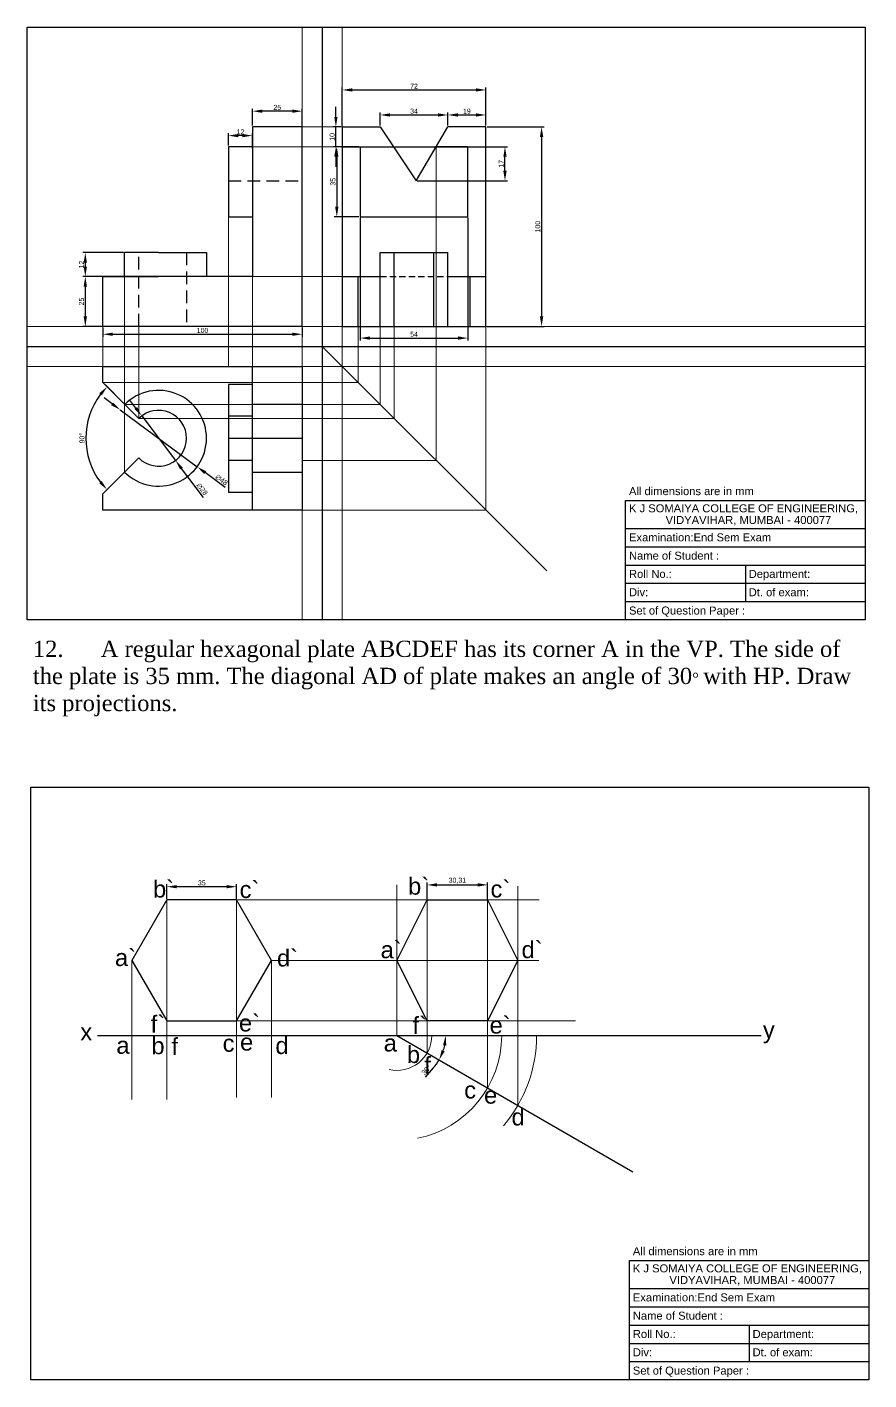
# Model space of a CAD drawing. Header units: millimetres. Extents: x 2669 to 4639, y 1870 to 5119.
# Drawn here: x 4199 to 4621, y 2700 to 3378 of the extents above; entities that cross this region are included whole.
import ezdxf

# ---------------------------------------------------------------- set-up
doc = ezdxf.new("R2010")
doc.units = ezdxf.units.MM
doc.linetypes.add('HIDDEN', pattern=[9.525, 6.35, -3.175])
doc.styles.get("Standard").update_dxf_attribs({"font": 'arial.ttf'})
doc.dimstyles.new('ISO-25', dxfattribs={"dimtxt": 2.5, "dimasz": 5, "dimexe": 1.25, "dimexo": 0.625, "dimtad": 1, "dimtxsty": 'Standard', "dimcen": 2.5, "dimadec": 0, "dimazin": 0, "dimtfac": 1, "dimtmove": 0, "dimatfit": 3, "dimfxl": 1, "dimarcsym": 0})

# ---------------------------------------------------------------- blocks, each defined once
blk = doc.blocks.new('*D37')
at = {"color": 0, "lineweight": -2, "transparency": 16777216}
for p, q in [((4269.32, 2941.31), (4269.32, 2948.57)), ((4304.32, 2941.31), (4304.32, 2948.57)), ((4299.32, 2947.32), (4274.32, 2947.32))]:
    blk.add_line(p, q, dxfattribs=at)
at = {"color": 0, "lineweight": 35, "transparency": 16777216}
for points in [[(4274.32, 2948.15), (4274.32, 2946.49), (4269.32, 2947.32)], [(4299.32, 2948.15), (4299.32, 2946.49), (4304.32, 2947.32)]]:
    blk.add_solid(points, dxfattribs=at)
at = {"layer": 'Defpoints', "color": 0, "lineweight": 35, "transparency": 16777216}
for p in [(4269.32, 2947.32), (4269.32, 2940.68), (4304.32, 2940.68)]:
    blk.add_point(p, dxfattribs=at)
at = {"color": 0, "lineweight": 9, "transparency": 16777216, "insert": (4286.82, 2949.22), "char_height": 2.5, "attachment_point": 5}
blk.add_mtext('35', dxfattribs=at)
blk = doc.blocks.new('*D38')
at = {"color": 0, "lineweight": -2, "transparency": 16777216}
for p, q in [((4399.79, 2941.31), (4399.79, 2949.47)), ((4430.1, 2941.31), (4430.1, 2949.47)), ((4404.79, 2948.22), (4425.1, 2948.22))]:
    blk.add_line(p, q, dxfattribs=at)
at = {"color": 0, "lineweight": 35, "transparency": 16777216}
for points in [[(4404.79, 2949.06), (4404.79, 2947.39), (4399.79, 2948.22)], [(4425.1, 2949.06), (4425.1, 2947.39), (4430.1, 2948.22)]]:
    blk.add_solid(points, dxfattribs=at)
at = {"layer": 'Defpoints', "color": 0, "lineweight": 35, "transparency": 16777216}
for p in [(4430.1, 2948.22), (4399.79, 2940.68), (4430.1, 2940.68)]:
    blk.add_point(p, dxfattribs=at)
at = {"color": 0, "lineweight": 9, "transparency": 16777216, "insert": (4414.95, 2950.35), "char_height": 2.5, "attachment_point": 5}
blk.add_mtext('30,31', dxfattribs=at)
blk = doc.blocks.new('*D39')
at = {"color": 0, "lineweight": -2, "transparency": 16777216}
blk.add_line((4402.87, 2856.53), (4398.77, 2851.94), dxfattribs=at)
for start, end in [(341.74276, 348.25724), (318.25724, 330)]:
    blk.add_arc((4384.64, 2872.8), 24.44, start, end, dxfattribs=at)
at = {"color": 0, "lineweight": 35, "transparency": 16777216}
for points in [[(4407.73, 2867.91), (4409.39, 2867.74), (4409.08, 2872.8)], [(4408.61, 2864.81), (4407.08, 2865.49), (4405.8, 2860.58)]]:
    blk.add_solid(points, dxfattribs=at)
at = {"layer": 'Defpoints', "color": 0, "lineweight": 35, "transparency": 16777216}
for p in [(4234.64, 2872.8), (4384.64, 2872.8), (4408.7, 2868.56), (4567.22, 2872.8), (4502.87, 2804.54)]:
    blk.add_point(p, dxfattribs=at)
at = {"color": 0, "lineweight": 9, "transparency": 16777216, "insert": (4399.4, 2855.5), "char_height": 2.5, "attachment_point": 5, "rotation": 48.25724}
blk.add_mtext('30°', dxfattribs=at)
blk = doc.blocks.new('*D49')
at = {"color": 0, "lineweight": -2, "transparency": 16777216}
for p, q in [((4253.75, 3187.13), (4250.73, 3191.12)), ((4256.76, 3183.15), (4273.66, 3160.82)), ((4287.72, 3142.25), (4276.68, 3156.84))]:
    blk.add_line(p, q, dxfattribs=at)
at = {"color": 0, "lineweight": 35, "transparency": 16777216}
for points in [[(4254.41, 3187.64), (4253.08, 3186.63), (4256.76, 3183.15)], [(4277.35, 3157.34), (4276.02, 3156.33), (4273.66, 3160.82)]]:
    blk.add_solid(points, dxfattribs=at)
at = {"layer": 'Defpoints', "color": 0, "lineweight": 35, "transparency": 16777216}
for p in [(4256.76, 3183.15), (4273.66, 3160.82)]:
    blk.add_point(p, dxfattribs=at)
at = {"color": 0, "lineweight": 9, "transparency": 16777216, "insert": (4287.01, 3146.45), "char_height": 2.5, "attachment_point": 5, "rotation": 307.12599}
blk.add_mtext('∅28', dxfattribs=at)
blk = doc.blocks.new('*D50')
at = {"color": 0, "lineweight": -2, "transparency": 16777216}
for p, q in [((4241.89, 3189.22), (4237.87, 3192.19)), ((4245.91, 3186.25), (4284.52, 3157.72)), ((4298.64, 3147.29), (4288.54, 3154.75))]:
    blk.add_line(p, q, dxfattribs=at)
at = {"color": 0, "lineweight": 35, "transparency": 16777216}
for points in [[(4242.39, 3189.89), (4241.4, 3188.55), (4245.91, 3186.25)], [(4289.03, 3155.42), (4288.04, 3154.08), (4284.52, 3157.72)]]:
    blk.add_solid(points, dxfattribs=at)
at = {"layer": 'Defpoints', "color": 0, "lineweight": 35, "transparency": 16777216}
for p in [(4245.91, 3186.25), (4284.52, 3157.72)]:
    blk.add_point(p, dxfattribs=at)
at = {"color": 0, "lineweight": 9, "transparency": 16777216, "insert": (4296.77, 3151.12), "char_height": 2.5, "attachment_point": 5, "rotation": 323.53816}
blk.add_mtext('∅48', dxfattribs=at)
blk = doc.blocks.new('*D62')
at = {"color": 0, "lineweight": -2, "transparency": 16777216}
for p, q in [((4247.8, 3189.4), (4238.52, 3198.68)), ((4247.74, 3154.63), (4238.43, 3145.39))]:
    blk.add_line(p, q, dxfattribs=at)
blk.add_arc((4265.21, 3171.98), 36.5, 142.85475, 216.94086, dxfattribs=at)
at = {"color": 0, "lineweight": 35, "transparency": 16777216}
for points in [[(4235.49, 3194.57), (4236.75, 3193.48), (4239.4, 3197.79)], [(4236.67, 3150.59), (4235.41, 3149.5), (4239.31, 3146.27)]]:
    blk.add_solid(points, dxfattribs=at)
at = {"layer": 'Defpoints', "color": 0, "lineweight": 35, "transparency": 16777216}
for p in [(4248.24, 3188.96), (4229.97, 3181.47), (4255.32, 3181.88), (4255.28, 3162.12), (4248.18, 3155.07)]:
    blk.add_point(p, dxfattribs=at)
at = {"color": 0, "lineweight": 9, "transparency": 16777216, "insert": (4226.81, 3172.05), "char_height": 2.5, "attachment_point": 5, "rotation": 89.8978}
blk.add_mtext('90°', dxfattribs=at)
blk = doc.blocks.new('*D63')
at = {"color": 0, "lineweight": -2, "transparency": 16777216}
for p, q in [((4236.59, 3252.98), (4227.21, 3252.98)), ((4228.46, 3247.98), (4228.46, 3232.98)), ((4236.59, 3227.98), (4227.21, 3227.98))]:
    blk.add_line(p, q, dxfattribs=at)
at = {"color": 0, "lineweight": 35, "transparency": 16777216}
for points in [[(4227.63, 3247.98), (4229.29, 3247.98), (4228.46, 3252.98)], [(4227.63, 3232.98), (4229.29, 3232.98), (4228.46, 3227.98)]]:
    blk.add_solid(points, dxfattribs=at)
at = {"layer": 'Defpoints', "color": 0, "lineweight": 35, "transparency": 16777216}
for p in [(4237.21, 3252.98), (4228.46, 3227.98), (4237.21, 3227.98)]:
    blk.add_point(p, dxfattribs=at)
at = {"color": 0, "lineweight": 9, "transparency": 16777216, "insert": (4226.56, 3240.48), "char_height": 2.5, "attachment_point": 5, "rotation": 90}
blk.add_mtext('25', dxfattribs=at)
blk = doc.blocks.new('*D64')
at = {"color": 0, "lineweight": -2, "transparency": 16777216}
for p, q in [((4247.56, 3264.98), (4227.21, 3264.98)), ((4228.46, 3259.98), (4228.46, 3257.98)), ((4247.56, 3252.98), (4227.21, 3252.98))]:
    blk.add_line(p, q, dxfattribs=at)
at = {"color": 0, "lineweight": 35, "transparency": 16777216}
for points in [[(4227.63, 3259.98), (4229.29, 3259.98), (4228.46, 3264.98)], [(4227.63, 3257.98), (4229.29, 3257.98), (4228.46, 3252.98)]]:
    blk.add_solid(points, dxfattribs=at)
at = {"layer": 'Defpoints', "color": 0, "lineweight": 35, "transparency": 16777216}
for p in [(4248.18, 3264.98), (4228.46, 3252.98), (4248.18, 3252.98)]:
    blk.add_point(p, dxfattribs=at)
at = {"color": 0, "lineweight": 9, "transparency": 16777216, "insert": (4226.58, 3258.98), "char_height": 2.5, "attachment_point": 5, "rotation": 90}
blk.add_mtext('12', dxfattribs=at)
blk = doc.blocks.new('*D65')
at = {"color": 0, "lineweight": -2, "transparency": 16777216}
for p, q in [((4410.21, 3328.61), (4410.21, 3335.19)), ((4429.21, 3328.61), (4429.21, 3335.19)), ((4415.21, 3333.94), (4424.21, 3333.94))]:
    blk.add_line(p, q, dxfattribs=at)
at = {"color": 0, "lineweight": 35, "transparency": 16777216}
for points in [[(4415.21, 3334.77), (4415.21, 3333.11), (4410.21, 3333.94)], [(4424.21, 3334.77), (4424.21, 3333.11), (4429.21, 3333.94)]]:
    blk.add_solid(points, dxfattribs=at)
at = {"layer": 'Defpoints', "color": 0, "lineweight": 35, "transparency": 16777216}
for p in [(4410.21, 3327.98), (4429.21, 3333.94), (4429.21, 3327.98)]:
    blk.add_point(p, dxfattribs=at)
at = {"color": 0, "lineweight": 9, "transparency": 16777216, "insert": (4419.71, 3335.84), "char_height": 2.5, "attachment_point": 5}
blk.add_mtext('19', dxfattribs=at)
blk = doc.blocks.new('*D66')
at = {"color": 0, "lineweight": -2, "transparency": 16777216}
for p, q in [((4376.21, 3328.61), (4376.21, 3335.19)), ((4410.21, 3328.61), (4410.21, 3335.19)), ((4381.21, 3333.94), (4405.21, 3333.94))]:
    blk.add_line(p, q, dxfattribs=at)
at = {"color": 0, "lineweight": 35, "transparency": 16777216}
for points in [[(4381.21, 3334.77), (4381.21, 3333.11), (4376.21, 3333.94)], [(4405.21, 3334.77), (4405.21, 3333.11), (4410.21, 3333.94)]]:
    blk.add_solid(points, dxfattribs=at)
at = {"layer": 'Defpoints', "color": 0, "lineweight": 35, "transparency": 16777216}
for p in [(4376.21, 3327.98), (4410.21, 3333.94), (4410.21, 3327.98)]:
    blk.add_point(p, dxfattribs=at)
at = {"color": 0, "lineweight": 9, "transparency": 16777216, "insert": (4393.21, 3335.84), "char_height": 2.5, "attachment_point": 5}
blk.add_mtext('34', dxfattribs=at)
blk = doc.blocks.new('*D67')
at = {"color": 0, "lineweight": -2, "transparency": 16777216}
for p, q in [((4383.51, 3317.98), (4440.03, 3317.98)), ((4438.78, 3305.98), (4438.78, 3312.98)), ((4394.84, 3300.98), (4440.03, 3300.98))]:
    blk.add_line(p, q, dxfattribs=at)
at = {"color": 0, "lineweight": 35, "transparency": 16777216}
for points in [[(4437.95, 3312.98), (4439.62, 3312.98), (4438.78, 3317.98)], [(4437.95, 3305.98), (4439.62, 3305.98), (4438.78, 3300.98)]]:
    blk.add_solid(points, dxfattribs=at)
at = {"layer": 'Defpoints', "color": 0, "lineweight": 35, "transparency": 16777216}
for p in [(4382.88, 3317.98), (4438.78, 3317.98), (4394.21, 3300.98)]:
    blk.add_point(p, dxfattribs=at)
at = {"color": 0, "lineweight": 9, "transparency": 16777216, "insert": (4436.9, 3309.48), "char_height": 2.5, "attachment_point": 5, "rotation": 90}
blk.add_mtext('17', dxfattribs=at)
blk = doc.blocks.new('*D68')
at = {"color": 0, "lineweight": -2, "transparency": 16777216}
for p, q in [((4366.21, 3282.36), (4366.21, 3220.92)), ((4420.21, 3282.36), (4420.21, 3220.92)), ((4371.21, 3222.17), (4415.21, 3222.17))]:
    blk.add_line(p, q, dxfattribs=at)
at = {"color": 0, "lineweight": 35, "transparency": 16777216}
for points in [[(4371.21, 3223.01), (4371.21, 3221.34), (4366.21, 3222.17)], [(4415.21, 3223.01), (4415.21, 3221.34), (4420.21, 3222.17)]]:
    blk.add_solid(points, dxfattribs=at)
at = {"layer": 'Defpoints', "color": 0, "lineweight": 35, "transparency": 16777216}
for p in [(4366.21, 3282.98), (4420.21, 3282.98), (4420.21, 3222.17)]:
    blk.add_point(p, dxfattribs=at)
at = {"color": 0, "lineweight": 9, "transparency": 16777216, "insert": (4393.21, 3224.07), "char_height": 2.5, "attachment_point": 5}
blk.add_mtext('54', dxfattribs=at)
blk = doc.blocks.new('*D69')
at = {"color": 0, "lineweight": -2, "transparency": 16777216}
for p, q in [((4365.59, 3317.98), (4353.26, 3317.98)), ((4354.51, 3312.98), (4354.51, 3287.98)), ((4365.59, 3282.98), (4353.26, 3282.98))]:
    blk.add_line(p, q, dxfattribs=at)
at = {"color": 0, "lineweight": 35, "transparency": 16777216}
for points in [[(4353.67, 3312.98), (4355.34, 3312.98), (4354.51, 3317.98)], [(4353.67, 3287.98), (4355.34, 3287.98), (4354.51, 3282.98)]]:
    blk.add_solid(points, dxfattribs=at)
at = {"layer": 'Defpoints', "color": 0, "lineweight": 35, "transparency": 16777216}
for p in [(4366.21, 3317.98), (4354.51, 3282.98), (4366.21, 3282.98)]:
    blk.add_point(p, dxfattribs=at)
at = {"color": 0, "lineweight": 9, "transparency": 16777216, "insert": (4352.6, 3300.48), "char_height": 2.5, "attachment_point": 5, "rotation": 90}
blk.add_mtext('35', dxfattribs=at)
blk = doc.blocks.new('*D70')
at = {"color": 0, "lineweight": -2, "transparency": 16777216}
for p, q in [((4300.21, 3318.61), (4300.21, 3324.85)), ((4307.21, 3323.6), (4305.21, 3323.6)), ((4312.21, 3317.21), (4312.21, 3324.85))]:
    blk.add_line(p, q, dxfattribs=at)
at = {"color": 0, "lineweight": 35, "transparency": 16777216}
for points in [[(4305.21, 3324.44), (4305.21, 3322.77), (4300.21, 3323.6)], [(4307.21, 3324.44), (4307.21, 3322.77), (4312.21, 3323.6)]]:
    blk.add_solid(points, dxfattribs=at)
at = {"layer": 'Defpoints', "color": 0, "lineweight": 35, "transparency": 16777216}
for p in [(4300.21, 3323.6), (4300.21, 3317.98), (4312.21, 3316.59)]:
    blk.add_point(p, dxfattribs=at)
at = {"color": 0, "lineweight": 9, "transparency": 16777216, "insert": (4306.21, 3325.48), "char_height": 2.5, "attachment_point": 5}
blk.add_mtext('12', dxfattribs=at)
blk = doc.blocks.new('*D71')
at = {"color": 0, "lineweight": -2, "transparency": 16777216}
for p, q in [((4354.05, 3332.98), (4354.05, 3337.98)), ((4356.59, 3327.98), (4352.8, 3327.98)), ((4354.05, 3317.98), (4354.05, 3327.98)), ((4365.59, 3317.98), (4352.8, 3317.98)), ((4354.05, 3312.98), (4354.05, 3307.98))]:
    blk.add_line(p, q, dxfattribs=at)
at = {"color": 0, "lineweight": 35, "transparency": 16777216}
for points in [[(4353.22, 3332.98), (4354.89, 3332.98), (4354.05, 3327.98)], [(4353.22, 3312.98), (4354.89, 3312.98), (4354.05, 3317.98)]]:
    blk.add_solid(points, dxfattribs=at)
at = {"layer": 'Defpoints', "color": 0, "lineweight": 35, "transparency": 16777216}
for p in [(4354.05, 3327.98), (4357.21, 3327.98), (4366.21, 3317.98)]:
    blk.add_point(p, dxfattribs=at)
at = {"color": 0, "lineweight": 9, "transparency": 16777216, "insert": (4352.15, 3322.98), "char_height": 2.5, "attachment_point": 5, "rotation": 90}
blk.add_mtext('10', dxfattribs=at)
blk = doc.blocks.new('*D72')
at = {"color": 0, "lineweight": -2, "transparency": 16777216}
for p, q in [((4312.21, 3328.61), (4312.21, 3337.08)), ((4332.21, 3335.83), (4317.21, 3335.83)), ((4337.21, 3328.61), (4337.21, 3337.08))]:
    blk.add_line(p, q, dxfattribs=at)
at = {"color": 0, "lineweight": 35, "transparency": 16777216}
for points in [[(4317.21, 3336.66), (4317.21, 3335), (4312.21, 3335.83)], [(4332.21, 3336.66), (4332.21, 3335), (4337.21, 3335.83)]]:
    blk.add_solid(points, dxfattribs=at)
at = {"layer": 'Defpoints', "color": 0, "lineweight": 35, "transparency": 16777216}
for p in [(4312.21, 3335.83), (4312.21, 3327.98), (4337.21, 3327.98)]:
    blk.add_point(p, dxfattribs=at)
at = {"color": 0, "lineweight": 9, "transparency": 16777216, "insert": (4324.71, 3337.73), "char_height": 2.5, "attachment_point": 5}
blk.add_mtext('25', dxfattribs=at)
blk = doc.blocks.new('*D73')
at = {"color": 0, "lineweight": -2, "transparency": 16777216}
for p, q in [((4429.84, 3327.98), (4458.38, 3327.98)), ((4457.13, 3322.98), (4457.13, 3232.98)), ((4429.84, 3227.98), (4458.38, 3227.98))]:
    blk.add_line(p, q, dxfattribs=at)
at = {"color": 0, "lineweight": 35, "transparency": 16777216}
for points in [[(4456.3, 3322.98), (4457.97, 3322.98), (4457.13, 3327.98)], [(4456.3, 3232.98), (4457.97, 3232.98), (4457.13, 3227.98)]]:
    blk.add_solid(points, dxfattribs=at)
at = {"layer": 'Defpoints', "color": 0, "lineweight": 35, "transparency": 16777216}
for p in [(4429.21, 3327.98), (4429.21, 3227.98), (4457.13, 3227.98)]:
    blk.add_point(p, dxfattribs=at)
at = {"color": 0, "lineweight": 9, "transparency": 16777216, "insert": (4455.23, 3277.98), "char_height": 2.5, "attachment_point": 5, "rotation": 90}
blk.add_mtext('100', dxfattribs=at)
blk = doc.blocks.new('*D74')
at = {"color": 0, "lineweight": -2, "transparency": 16777216}
for p, q in [((4237.21, 3227.36), (4237.21, 3222.84)), ((4337.21, 3227.36), (4337.21, 3222.84)), ((4242.21, 3224.09), (4332.21, 3224.09))]:
    blk.add_line(p, q, dxfattribs=at)
at = {"color": 0, "lineweight": 35, "transparency": 16777216}
for points in [[(4242.21, 3224.92), (4242.21, 3223.26), (4237.21, 3224.09)], [(4332.21, 3224.92), (4332.21, 3223.26), (4337.21, 3224.09)]]:
    blk.add_solid(points, dxfattribs=at)
at = {"layer": 'Defpoints', "color": 0, "lineweight": 35, "transparency": 16777216}
for p in [(4237.21, 3227.98), (4337.21, 3227.98), (4337.21, 3224.09)]:
    blk.add_point(p, dxfattribs=at)
at = {"color": 0, "lineweight": 9, "transparency": 16777216, "insert": (4287.21, 3225.99), "char_height": 2.5, "attachment_point": 5}
blk.add_mtext('100', dxfattribs=at)
blk = doc.blocks.new('*D75')
at = {"color": 0, "lineweight": -2, "transparency": 16777216}
for p, q in [((4357.21, 3328.61), (4357.21, 3347.73)), ((4362.21, 3346.48), (4424.21, 3346.48)), ((4429.21, 3328.61), (4429.21, 3347.73))]:
    blk.add_line(p, q, dxfattribs=at)
at = {"color": 0, "lineweight": 35, "transparency": 16777216}
for points in [[(4362.21, 3347.31), (4362.21, 3345.65), (4357.21, 3346.48)], [(4424.21, 3347.31), (4424.21, 3345.65), (4429.21, 3346.48)]]:
    blk.add_solid(points, dxfattribs=at)
at = {"layer": 'Defpoints', "color": 0, "lineweight": 35, "transparency": 16777216}
for p in [(4429.21, 3346.48), (4357.21, 3327.98), (4429.21, 3327.98)]:
    blk.add_point(p, dxfattribs=at)
at = {"color": 0, "lineweight": 9, "transparency": 16777216, "insert": (4393.21, 3348.36), "char_height": 2.5, "attachment_point": 5}
blk.add_mtext('72', dxfattribs=at)

msp = doc.modelspace()

# ---------------------------------------------------------------- linework, layer by layer
for p, q in [((4199.269, 3377.985), (4619.269, 3377.985)), ((4199.269, 3080.985), (4199.269, 3377.985)), ((4619.269, 3377.985), (4619.269, 3080.985)), ((4499.269, 3140.808), (4619.269, 3140.808)), ((4499.269, 3080.985), (4499.269, 3140.808)), ((4619.269, 3135.985), (4619.269, 3080.985)), ((4499.269, 3126.818), (4619.269, 3126.818)), ((4499.269, 3117.651), (4619.269, 3117.651)), ((4499.269, 3108.485), (4619.269, 3108.485)), ((4559.269, 3108.485), (4559.269, 3090.151)), ((4499.269, 3099.318), (4619.269, 3099.318)), ((4499.269, 3090.151), (4619.269, 3090.151)), ((4619.269, 3080.985), (4199.269, 3080.985)), ((4619.269, 3080.985), (4499.269, 3080.985)), ((4201.203, 2997.213), (4621.203, 2997.213)), ((4201.203, 2700.213), (4201.203, 2997.213)), ((4621.203, 2997.213), (4621.203, 2700.213)), ((4501.203, 2760.037), (4621.203, 2760.037)), ((4501.203, 2700.213), (4501.203, 2760.037)), ((4621.203, 2755.213), (4621.203, 2700.213)), ((4501.203, 2746.047), (4621.203, 2746.047)), ((4501.203, 2736.88), (4621.203, 2736.88)), ((4501.203, 2727.713), (4621.203, 2727.713)), ((4561.203, 2727.713), (4561.203, 2709.38)), ((4501.203, 2718.547), (4621.203, 2718.547)), ((4501.203, 2709.38), (4621.203, 2709.38)), ((4621.203, 2700.213), (4201.203, 2700.213)), ((4621.203, 2700.213), (4501.203, 2700.213))]:
    msp.add_line(p, q)
at = {"lineweight": 9}
for p, q in [((4337.215, 3377.985), (4337.215, 3080.985)), ((4357.215, 3377.985), (4357.215, 3080.985)), ((4337.215, 3327.985), (4357.215, 3327.985)), ((4376.215, 3327.985), (4375.215, 3327.985)), ((4312.215, 3317.985), (4357.215, 3317.985)), ((4366.215, 3317.985), (4366.215, 3282.985)), ((4404.289, 3317.985), (4404.289, 3160.911)), ((4300.215, 3282.985), (4300.215, 3207.985)), ((4248.184, 3227.985), (4248.184, 3252.985)), ((4289.215, 3252.985), (4279.215, 3252.985)), ((4312.215, 3252.985), (4312.215, 3207.985)), ((4312.215, 3252.985), (4357.215, 3252.985)), ((4199.269, 3227.985), (4619.269, 3227.985)), ((4237.215, 3227.985), (4237.215, 3207.985)), ((4248.184, 3155.075), (4248.184, 3227.985)), ((4255.315, 3181.884), (4255.315, 3227.985)), ((4365.215, 3199.985), (4365.215, 3227.985)), ((4376.244, 3188.955), (4376.244, 3227.985)), ((4383.315, 3181.884), (4383.315, 3227.985)), ((4429.215, 3135.985), (4429.215, 3227.985)), ((4199.269, 3207.985), (4619.269, 3207.985)), ((4237.215, 3199.985), (4365.215, 3199.985)), ((4248.244, 3188.955), (4376.244, 3188.955)), ((4255.315, 3181.884), (4383.315, 3181.884)), ((4404.289, 3160.911), (4337.215, 3160.911)), ((4337.215, 3135.985), (4429.215, 3135.985)), ((4384.636, 2872.803), (4384.636, 2948.202)), ((4399.792, 2864.053), (4399.792, 2945.904)), ((4430.102, 2846.553), (4430.102, 2948.202)), ((4445.258, 2837.803), (4445.258, 2947.575)), ((4269.321, 2940.683), (4269.321, 2840.628)), ((4304.321, 2940.683), (4304.321, 2841.652)), ((4304.321, 2940.683), (4456.007, 2940.683)), ((4251.821, 2910.372), (4251.821, 2840.628)), ((4321.821, 2910.372), (4321.821, 2841.652)), ((4321.821, 2910.372), (4455.798, 2910.372)), ((4304.321, 2880.061), (4474.193, 2880.061)), ((4234.636, 2872.803), (4384.636, 2872.803))]:
    msp.add_line(p, q, dxfattribs=at)
at = {"lineweight": 30}
for p, q in [((4347.215, 3377.985), (4347.215, 3080.985)), ((4337.215, 3327.985), (4312.215, 3327.985)), ((4312.215, 3327.985), (4312.215, 3252.985)), ((4337.215, 3227.985), (4337.215, 3327.985)), ((4357.215, 3327.985), (4357.215, 3227.985)), ((4357.215, 3327.985), (4376.215, 3327.985)), ((4376.215, 3327.985), (4394.215, 3300.985)), ((4394.215, 3300.985), (4410.215, 3327.985)), ((4429.215, 3327.985), (4410.215, 3327.985)), ((4429.215, 3227.985), (4429.215, 3327.985)), ((4312.215, 3317.985), (4300.215, 3317.985)), ((4300.215, 3317.985), (4300.215, 3282.985)), ((4357.215, 3317.985), (4366.215, 3317.985)), ((4366.215, 3317.985), (4366.215, 3282.985)), ((4366.215, 3317.985), (4382.881, 3317.985)), ((4420.215, 3317.985), (4404.289, 3317.985)), ((4420.215, 3282.985), (4420.215, 3317.985)), ((4300.215, 3282.985), (4312.215, 3282.985)), ((4366.215, 3282.985), (4420.215, 3282.985)), ((4265.215, 3264.985), (4248.184, 3264.985)), ((4248.184, 3252.985), (4248.184, 3264.985)), ((4265.215, 3264.985), (4289.215, 3264.985)), ((4289.215, 3264.985), (4289.215, 3252.985)), ((4376.244, 3264.985), (4410.185, 3264.985)), ((4376.244, 3227.985), (4376.244, 3264.985)), ((4383.315, 3227.985), (4383.315, 3264.985)), ((4403.114, 3227.985), (4403.114, 3264.985)), ((4410.185, 3227.985), (4410.185, 3264.985)), ((4312.215, 3252.985), (4237.215, 3252.985)), ((4237.215, 3227.985), (4237.215, 3252.985)), ((4237.215, 3252.985), (4265.215, 3252.985)), ((4357.215, 3252.985), (4376.244, 3252.985)), ((4365.215, 3227.985), (4365.215, 3252.985)), ((4410.185, 3252.985), (4429.215, 3252.985)), ((4421.215, 3252.985), (4421.215, 3227.985)), ((4337.215, 3227.985), (4237.215, 3227.985)), ((4357.215, 3227.985), (4429.215, 3227.985)), ((4357.215, 3227.985), (4407.215, 3227.985)), ((4357.215, 3227.985), (4393.215, 3227.985)), ((4199.269, 3217.985), (4619.269, 3217.985)), ((4347.215, 3217.985), (4459.706, 3105.494)), ((4237.215, 3199.985), (4237.215, 3207.985)), ((4237.215, 3207.985), (4237.215, 3207.985)), ((4237.215, 3207.985), (4337.215, 3207.985)), ((4312.215, 3135.985), (4312.215, 3207.985)), ((4337.215, 3207.985), (4337.215, 3135.985)), ((4248.244, 3188.955), (4237.215, 3199.985)), ((4312.215, 3198.985), (4300.215, 3198.985)), ((4300.215, 3198.985), (4300.215, 3144.985)), ((4248.244, 3188.955), (4255.315, 3181.884)), ((4312.215, 3188.985), (4337.215, 3188.985)), ((4312.215, 3183.059), (4300.215, 3183.059)), ((4300.215, 3171.985), (4337.215, 3171.985)), ((4255.28, 3162.121), (4248.184, 3155.075)), ((4312.215, 3160.911), (4300.215, 3160.911)), ((4248.184, 3155.075), (4237.215, 3144.184)), ((4312.215, 3154.985), (4337.215, 3154.985)), ((4300.215, 3144.985), (4312.215, 3144.985)), ((4237.215, 3135.985), (4237.215, 3144.184)), ((4337.215, 3135.985), (4237.215, 3135.985)), ((4337.215, 3135.985), (4312.215, 3135.985)), ((4384.636, 2910.372), (4399.792, 2940.683)), ((4399.792, 2940.683), (4430.102, 2940.683)), ((4430.102, 2940.683), (4445.258, 2910.372)), ((4399.792, 2880.061), (4384.636, 2910.372)), ((4445.258, 2910.372), (4430.102, 2880.061)), ((4430.102, 2880.061), (4399.792, 2880.061)), ((4234.636, 2872.803), (4567.222, 2872.803)), ((4384.636, 2872.803), (4502.874, 2804.539))]:
    msp.add_line(p, q, dxfattribs=at)
at = {"linetype": 'HIDDEN', "lineweight": 30}
for p, q in [((4300.215, 3300.985), (4337.215, 3300.985)), ((4255.315, 3227.985), (4255.315, 3264.985)), ((4279.215, 3264.985), (4279.215, 3227.985))]:
    msp.add_line(p, q, dxfattribs=at)
at = {"linetype": 'HIDDEN', "lineweight": 30, "ltscale": 0.5}
msp.add_line((4376.244, 3252.985), (4410.185, 3252.985), dxfattribs=at)
at = {"lineweight": 30}
msp.add_lwpolyline([(4269.321, 2880.061), (4304.321, 2880.061), (4321.821, 2910.372), (4304.321, 2940.683), (4269.321, 2940.683), (4251.821, 2910.372)], close=True, dxfattribs=at)
for radius in [24, 14]:
    msp.add_arc((4265.215, 3171.985), radius, 224.795601, 135, dxfattribs=at)
at = {"lineweight": 9}
for radius, start in [(17.5, 257.043928), (52.5, 281.251484), (70, 319.72564)]:
    msp.add_arc((4384.636, 2872.803), radius, start, 360, dxfattribs=at)

# ---------------------------------------------------------------- texts
for s, height, p in [('All dimensions are in mm', 4.00791, (4500.947, 3143.49)), ('K J SOMAIYA COLLEGE OF ENGINEERING, ', 4.00791, (4500.947, 3134.883)), ('VIDYAVIHAR, MUMBAI - 400077', 4.00791, (4519.284, 3129.031)), ('Examination:End Sem Exam ', 4.00791, (4500.947, 3120.334)), ('Name of Student : ', 4.00791, (4500.947, 3111.167)), ('Roll No.: ', 4.0079, (4500.947, 3102.001)), ('Department: ', 4.00791, (4560.947, 3102.001)), ('Div: ', 4.0079, (4500.947, 3092.834)), ('Dt. of exam:', 4.00791, (4560.947, 3092.834)), ('Set of Question Paper : ', 4.00791, (4500.947, 3083.667)), ('All dimensions are in mm', 4.00791, (4502.881, 2762.719)), ('K J SOMAIYA COLLEGE OF ENGINEERING, ', 4.00791, (4502.881, 2754.111)), ('VIDYAVIHAR, MUMBAI - 400077', 4.00791, (4521.217, 2748.259)), ('Examination:End Sem Exam ', 4.00791, (4502.881, 2739.563)), ('Name of Student : ', 4.00791, (4502.881, 2730.396)), ('Roll No.: ', 4.0079, (4502.881, 2721.229)), ('Department: ', 4.00791, (4562.881, 2721.229)), ('Div: ', 4.0079, (4502.881, 2712.063)), ('Dt. of exam:', 4.00791, (4562.881, 2712.063)), ('Set of Question Paper : ', 4.00791, (4502.881, 2702.896))]:
    msp.add_text(s, height=height).set_placement(p)
for s, p in [('b`', (4262.41, 2941.893)), ('c`', (4305.803, 2941.641)), ('b`', (4390.236, 2943.323)), ('c`', (4431.561, 2941.932)), ('a`', (4243.324, 2907.56)), ('d`', (4324.527, 2907.342)), ('a`', (4376.472, 2911.476)), ('d`', (4447.098, 2911.536)), ('f`', (4261.257, 2874.236)), ('e`', (4305.462, 2874.798)), ('f`', (4392.462, 2873.597)), ('e`', (4431.076, 2873.729)), ('x', (4225.982, 2870.296)), ('y', (4568.067, 2871.369)), ('a', (4244.037, 2863.616)), ('b', (4261.595, 2863.383)), ('f', (4271.627, 2863.039)), ('c', (4297.297, 2864.634)), ('e', (4306.027, 2865.221)), ('d', (4323.759, 2863.486)), ('a', (4378.017, 2864.754)), ('b', (4389.65, 2858.985)), ('f', (4398.353, 2853.571)), ('c', (4418.356, 2841.206)), ('e', (4428.302, 2838.632)), ('d', (4442.067, 2827.716))]:
    msp.add_text(s, height=8.5, dxfattribs=at).set_placement(p)
at = {"lineweight": 9, "insert": (4202.191, 3070.571), "char_height": 8.5, "attachment_point": 1}
msp.add_mtext_dynamic_manual_height_columns('{\\fTimes New Roman|b0|i0|c0|p18;\\H0.95833x;12.^IA regular hexagonal plate ABCDEF has its corner A in the VP. The side of the plate is 35 mm. The diagonal AD of plate makes an angle of 30\\H0.69565x;° \\H1.4375x;with HP. Draw its projections. }', width=417.12993, gutter_width=42.5, heights=[0], dxfattribs=at)

# ---------------------------------------------------------------- dimensions: what is measured, and where the dimension line sits
at = {"lineweight": 9}
for base, p1, p2, picture, middle in [((4429.215, 3346.481), (4357.215, 3327.985), (4429.215, 3327.985), '*D75', (4393.215, 3348.361)), ((4312.215, 3335.831), (4337.215, 3327.985), (4312.215, 3327.985), '*D72', (4324.715, 3337.732)), ((4410.215, 3333.94), (4376.215, 3327.985), (4410.215, 3327.985), '*D66', (4393.215, 3335.842)), ((4429.215, 3333.94), (4410.215, 3327.985), (4429.215, 3327.985), '*D65', (4419.715, 3335.841)), ((4300.215, 3323.605), (4312.215, 3316.586), (4300.215, 3317.985), '*D70', (4306.215, 3325.485)), ((4420.215, 3222.174), (4366.215, 3282.985), (4420.215, 3282.985), '*D68', (4393.215, 3224.071)), ((4337.215, 3224.089), (4237.215, 3227.985), (4337.215, 3227.985), '*D74', (4287.215, 3225.99)), ((4269.321, 2947.319), (4304.321, 2940.683), (4269.321, 2940.683), '*D37', (4286.821, 2949.222)), ((4430.102, 2948.224), (4399.792, 2940.683), (4430.102, 2940.683), '*D38', (4414.947, 2950.352))]:
    dim = msp.add_linear_dim(base=base, p1=p1, p2=p2, dimstyle='ISO-25', dxfattribs=at)
    dim.commit()
    dim.dimension.update_dxf_attribs({"geometry": picture, "text_midpoint": middle})
for base, p1, p2, picture, middle in [((4354.053, 3327.985), (4366.215, 3317.985), (4357.215, 3327.985), '*D71', (4352.151, 3322.985)), ((4457.132, 3227.985), (4429.215, 3327.985), (4429.215, 3227.985), '*D73', (4455.231, 3277.985)), ((4354.506, 3282.985), (4366.215, 3317.985), (4366.215, 3282.985), '*D69', (4352.604, 3300.485)), ((4438.782, 3317.985), (4394.215, 3300.985), (4382.881, 3317.985), '*D67', (4436.902, 3309.485)), ((4228.46, 3252.985), (4248.184, 3264.985), (4248.184, 3252.985), '*D64', (4226.579, 3258.985)), ((4228.46, 3227.985), (4237.215, 3252.985), (4237.215, 3227.985), '*D63', (4226.558, 3240.485))]:
    dim = msp.add_linear_dim(base=base, p1=p1, p2=p2, angle=90, dimstyle='ISO-25', dxfattribs=at)
    dim.commit()
    dim.dimension.update_dxf_attribs({"geometry": picture, "text_midpoint": middle})
for base, line1, line2, picture, middle in [((4229.969, 3181.474), ((4255.28, 3162.121), (4248.184, 3155.075)), ((4248.244, 3188.955), (4255.315, 3181.884)), '*D62', (4226.813, 3172.053)), ((4408.704, 2868.56), ((4234.636, 2872.803), (4567.222, 2872.803)), ((4384.636, 2872.803), (4502.874, 2804.539)), '*D39', (4399.403, 2855.503))]:
    dim = msp.add_angular_dim_2l(base=base, line1=line1, line2=line2, dimstyle='ISO-25', dxfattribs=at)
    dim.commit()
    dim.dimension.update_dxf_attribs({"geometry": picture, "text_midpoint": middle})
dim = msp.add_diameter_dim_2p(p1=(4245.913, 3186.248), p2=(4284.517, 3157.722), dimstyle='ISO-25', dxfattribs=at)
dim.commit()
dim.dimension.update_dxf_attribs({"geometry": '*D50', "text_midpoint": (4296.77, 3151.119)})
dim = msp.add_diameter_dim_2p(p1=(4256.765, 3183.147), p2=(4273.665, 3160.822), dimstyle='ISO-25', dxfattribs=at)
dim.commit()
dim.dimension.update_dxf_attribs({"geometry": '*D49', "text_midpoint": (4285.442, 3145.265), "dimtype": 163})

doc.saveas('drawing.dxf')
